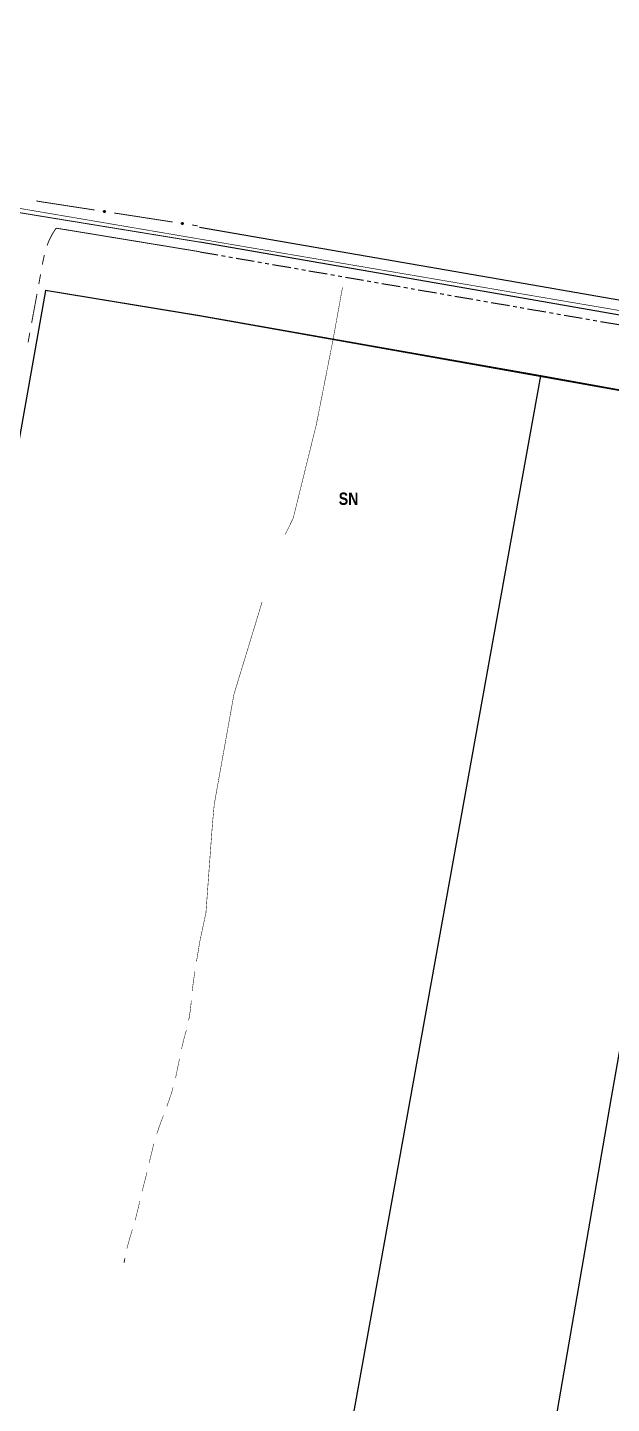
# Model space of a CAD drawing. Extents: x 204381 to 207261, y 4847713 to 4851061.
# Drawn here: x 204602.1 to 204720.5, y 4850630.3 to 4850909.1 of the extents above; entities that cross this region are included whole.
import ezdxf
from ezdxf.enums import TextEntityAlignment as Align

# ---------------------------------------------------------------- set-up
doc = ezdxf.new("R2010")
doc.units = 0
doc.header["$LTSCALE"] = 1.5
doc.header["$MEASUREMENT"] = 0
for name, pattern in [('PHANTOMX2', [5, 2.5, -0.5, 0.5, -0.5, 0.5, -0.5]), ('TRACO_11', [8, 3, -1, 3, -1]), ('TRACO_15', [3, 2, -1]), ('TRACO_25', [8, 3, -1, 1, -1, 1, -1])]:
    doc.linetypes.add(name, pattern=pattern)
for name, color, linetype in [('CD-MALHA-LOTES', 40, 'CONTINUOUS'), ('LM-LIM-SETOR-FISCAL', 7, 'CONTINUOUS'), ('RU-QUADRAS', 210, 'CONTINUOUS'), ('SV-CAMINHO-TRILHA', 20, 'CONTINUOUS'), ('SV-EIXO-ROD-ESTR', 7, 'CONTINUOUS'), ('SV-EST-MUNIC-PAV', 1, 'CONTINUOUS'), ('SV-FX-DOM-EST', 20, 'CONTINUOUS'), ('SV-RUA-NAO-PAV-S-GUIA-C-GUIA', 7, 'PHANTOMX2'), ('SV-RUA-PAVIM-S-GUIA-C-GUIA', 7, 'CONTINUOUS'), ('Th_NmrPort', 7, 'CONTINUOUS')]:
    doc.layers.add(name, color=color, linetype=linetype)
doc.styles.get("Standard").update_dxf_attribs({"font": 'swisscbo.ttf'})
doc.linetypes.add('Limite', pattern='A,20,-3,[130,ltypeshp.shx,S=6.35,R=0,X=0,Y=0],-3,20', length=46)

msp = doc.modelspace()

# ---------------------------------------------------------------- linework, layer by layer
at = {"layer": 'CD-MALHA-LOTES', "linetype": 'Continuous'}
for points in [[(204605.71, 4850855.85), (204554.2, 4850565.49)], [(204637.03, 4850850.69), (204605.71, 4850855.85)], [(204706.15, 4850838.52), (204637.03, 4850850.69)], [(204645.74, 4850503.55), (204706.15, 4850838.52)], [(204745.08, 4850831.52), (204706.15, 4850838.52)], [(204720.47, 4850692.29), (204738.84, 4850795.89)], [(204701.56, 4850582.61), (204720.47, 4850692.29)]]:
    msp.add_lwpolyline(points, dxfattribs=at)
at = {"layer": 'LM-LIM-SETOR-FISCAL', "linetype": 'Limite', "ltscale": 0.1, "const_width": 0.13, "flags": 128}
msp.add_lwpolyline([(206960.49, 4848346.74), (206519.68, 4848013.26), (206524.96, 4848001.52), (206186.17, 4847750.07), (206137.65, 4847714.77), (206055.88, 4847783.52), (206022.18, 4847808.19), (206018.12, 4847816.07), (206019.95, 4847830.66), (206053.3, 4847836.03), (206059.06, 4847868.43), (206040.45, 4847926.27), (206039.82, 4847951.17), (206026.44, 4847964.39), (205980.98, 4848000.04), (205948.86, 4848053.95), (205885.79, 4848047.59), (205885.38, 4848100.28), (205758.68, 4848087.81), (205748.41, 4848134.36), (205855.06, 4848144.19), (205857.54, 4848167.98), (205826.48, 4848206.22), (205791.25, 4848260.92), (205756.8, 4848299.01), (205692.97, 4848280.46), (205710.22, 4848439.16), (205051.32, 4848428.57), (204677.84, 4848416.25), (204661.89, 4848420.75), (204677.59, 4848456.68), (204685.73, 4848493.72), (204687.66, 4848576.43), (204676.79, 4848658.68), (204674.85, 4848798.87), (204665.61, 4849337.36), (204658.49, 4849545.69), (204657.02, 4849545.63), (204645.12, 4849704.28), (204643.71, 4849869.24), (204651.14, 4849927.22), (204647.62, 4849990.33), (204636.26, 4850264.54), (204381.83, 4850909.69), (204986.84, 4850806.73), (205140.83, 4850787.35), (205201.03, 4850796.27), (205245.63, 4850823.19), (205310.25, 4850896.98), (205324.08, 4850905.65), (205327.72, 4850908.15), (205339.74, 4850916.46), (205358.28, 4850945.44), (205381.54, 4850978.24), (205458.47, 4851060.64), (205958.1, 4850305), (206256.21, 4850261.19), (206296.36, 4850246.47), (206381.84, 4850187.26), (206402.35, 4850183.32), (206465.45, 4850155.1), (206438.69, 4850087.64), (206416.16, 4850016.08), (206422.43, 4850015.06), (206376.86, 4849879.93), (206318.97, 4849888.04), (206311.32, 4849828.25), (206177.89, 4849842.97), (206161.27, 4849779.77), (206627.66, 4849358.82), (206746.45, 4849445.1), (206955.53, 4849187.19), (207019.34, 4849111.98), (207025.31, 4849104.91), (207033.93, 4849094.44), (207048.4, 4849077.1), (207039.09, 4849069.24), (207026.18, 4849059.14), (207002.58, 4849038.25), (206981.71, 4849023.09), (206966.26, 4849011.39), (206958.44, 4849004.76), (206968.98, 4848989.87), (206978.67, 4848976.02), (207002.49, 4848944.75), (207008.79, 4848936.89), (207034.07, 4848905.39), (207054.15, 4848879.42), (207075.28, 4848852.41), (207089.04, 4848833.89), (207099.68, 4848804.07), (207108.98, 4848791.97), (207114.21, 4848785.08), (207138.58, 4848756.16), (207148.67, 4848740.27), (207162.16, 4848719.72), (207199.66, 4848661.86), (207214.13, 4848640.25), (207233.64, 4848611.27), (207250.42, 4848586.92), (207261.26, 4848571.24), (207169.66, 4848504.88), (207140.72, 4848483.45), (207106.7, 4848455.88), (207093.59, 4848446.09), (207051.18, 4848413.73)], close=True, dxfattribs=at)
at = {"layer": 'RU-QUADRAS', "color": 6, "linetype": 'Continuous', "const_width": 0.18}
msp.add_lwpolyline([(204601.54, 4850365.01), (204581.38, 4850411.42), (204583.82, 4850412.42), (204542.92, 4850518.17), (204540.06, 4850518.27), (204495.86, 4850628.94), (204532.65, 4850627.13), (204532.65, 4850626.03), (204554.4, 4850624.03), (204543.57, 4850567.09), (204554.2, 4850565.49), (204605.71, 4850855.85), (204637.03, 4850850.69, 0.002528), (204943.27, 4850797.28), (204944.85, 4850806.76), (204959.83, 4850803.95), (204958.38, 4850795.23), (205022.65, 4850783.34), (205024.04, 4850791.1), (205121.01, 4850770.41), (205149.02, 4850767.93), (205169.68, 4850768.94), (205181.8, 4850770.63), (205225.17, 4850785.06)], format="xyb", dxfattribs=at)
at = {"layer": 'SV-CAMINHO-TRILHA', "linetype": 'TRACO_15', "ltscale": 0.75, "const_width": 0.1, "flags": 128}
for points in [[(204665.94, 4850856.46), (204664.38, 4850847.81), (204664.04, 4850845.94), (204660.64, 4850828.67), (204655.96, 4850809.72), (204654.35, 4850806.42)], [(204649.65, 4850792.73), (204643.93, 4850773.99), (204639.94, 4850751.74), (204639.52, 4850747.08), (204638.25, 4850729.72), (204636.98, 4850723.76)]]:
    msp.add_lwpolyline(points, dxfattribs=at)
at = {"layer": 'SV-CAMINHO-TRILHA', "ltscale": 0.75, "const_width": 0.1, "flags": 128}
for points in [[(204636.82, 4850722.77), (204636.74, 4850722.28)], [(204636.98, 4850723.76), (204636.82, 4850722.77)], [(204636.49, 4850720.8), (204636.33, 4850719.81)], [(204636.74, 4850722.28), (204636.49, 4850720.8)], [(204636.49, 4850720.8), (204636.49, 4850720.8)], [(204636.01, 4850717.84), (204635.72, 4850715.86)], [(204635.59, 4850714.87), (204635.5, 4850714.16)], [(204635.69, 4850715.65), (204635.59, 4850714.87)], [(204635.72, 4850715.86), (204635.69, 4850715.65)], [(204635.28, 4850711.88), (204635.19, 4850710.89)], [(204635.5, 4850714.16), (204635.47, 4850713.88)], [(204634.93, 4850708.91), (204634.87, 4850708.51)], [(204635.15, 4850710.49), (204634.93, 4850708.91)], [(204635.19, 4850710.89), (204635.15, 4850710.49)], [(204634.87, 4850708.51), (204634.73, 4850707.93)], [(204633.78, 4850704.14), (204633.53, 4850703.07)], [(204634.02, 4850705.01), (204633.78, 4850704.14)], [(204634.18, 4850705.59), (204634.02, 4850705.01)], [(204634.27, 4850705.98), (204634.18, 4850705.59)], [(204633.53, 4850703.07), (204633.3, 4850702.12)], [(204633.3, 4850702.12), (204633.3, 4850702.1)], [(204632.7, 4850699.18), (204632.29, 4850697.2)], [(204632.9, 4850700.14), (204632.7, 4850699.18)], [(204632.18, 4850696.66), (204632.07, 4850696.23)], [(204632.29, 4850697.2), (204632.18, 4850696.66)], [(204631.24, 4850693.09), (204630.33, 4850690.49)], [(204631.31, 4850693.33), (204631.24, 4850693.09)], [(204631.58, 4850694.29), (204631.31, 4850693.33)], [(204628.92, 4850686.75), (204628.81, 4850686.45)], [(204629.62, 4850688.62), (204628.92, 4850686.75)], [(204628.32, 4850685.03), (204628.27, 4850684.86)], [(204628.59, 4850685.81), (204628.32, 4850685.03)], [(204628.81, 4850686.45), (204628.59, 4850685.81)], [(204627.68, 4850682.91), (204626.98, 4850680.03)], [(204627.69, 4850682.94), (204627.68, 4850682.91)], [(204626.97, 4850680), (204626.76, 4850679.05)], [(204626.98, 4850680.03), (204626.97, 4850680)], [(204626.16, 4850676.57), (204625.55, 4850674.2)], [(204626.29, 4850677.11), (204626.16, 4850676.57)], [(204625.41, 4850673.67), (204625.31, 4850673.23)], [(204625.55, 4850674.2), (204625.41, 4850673.67)], [(204624.49, 4850669.77), (204624.15, 4850668.37)], [(204624.62, 4850670.31), (204624.49, 4850669.77)], [(204624.83, 4850671.23), (204624.62, 4850670.31)], [(204624.84, 4850671.29), (204624.83, 4850671.23)], [(204624.01, 4850667.82), (204623.89, 4850667.4)], [(204624.15, 4850668.37), (204624.01, 4850667.82)], [(204623.16, 4850664.94), (204622.74, 4850663.57)], [(204623.32, 4850665.48), (204623.16, 4850664.94)], [(204622.73, 4850663.51), (204622.21, 4850661.64)], [(204622.74, 4850663.57), (204622.73, 4850663.51)]]:
    msp.add_lwpolyline(points, dxfattribs=at)
at = {"layer": 'SV-CAMINHO-TRILHA', "const_width": 0.18, "flags": 128}
for points in [[(204621.81, 4850659.68), (204621.64, 4850658.79)], [(204621.64, 4850658.79), (204621.64, 4850658.79)]]:
    msp.add_lwpolyline(points, dxfattribs=at)
at = {"layer": 'SV-EIXO-ROD-ESTR', "const_width": 0.18, "flags": 128}
for points in [[(204603.83, 4850874), (204604.81, 4850873.83)], [(204604.81, 4850873.83), (204604.9, 4850873.81)], [(204604.9, 4850873.81), (204615.68, 4850872.15)], [(204619.64, 4850871.55), (204631.5, 4850869.72)], [(204635.45, 4850869.12), (204636.44, 4850868.96)], [(204636.44, 4850868.96), (204636.59, 4850868.94)]]:
    msp.add_lwpolyline(points, dxfattribs=at)
at = {"layer": 'SV-EIXO-ROD-ESTR', "flags": 128}
for points in [[(204617.53, 4850871.98), (204617.57, 4850872.01), (204617.61, 4850872.03), (204617.65, 4850872.03), (204617.68, 4850872.03), (204617.72, 4850872.02), (204617.75, 4850872), (204617.78, 4850871.98), (204617.81, 4850871.94), (204617.83, 4850871.9), (204617.83, 4850871.86), (204617.83, 4850871.83), (204617.82, 4850871.79), (204617.81, 4850871.76), (204617.78, 4850871.73), (204617.74, 4850871.7), (204617.7, 4850871.68), (204617.67, 4850871.68), (204617.63, 4850871.68), (204617.59, 4850871.69), (204617.56, 4850871.7), (204617.53, 4850871.73), (204617.5, 4850871.77), (204617.48, 4850871.81), (204617.48, 4850871.84), (204617.48, 4850871.88), (204617.49, 4850871.91), (204617.51, 4850871.95), (204617.53, 4850871.98)], [(204633.35, 4850869.55), (204633.39, 4850869.58), (204633.43, 4850869.6), (204633.46, 4850869.6), (204633.5, 4850869.6), (204633.53, 4850869.59), (204633.56, 4850869.57), (204633.6, 4850869.55), (204633.63, 4850869.51), (204633.64, 4850869.47), (204633.65, 4850869.43), (204633.65, 4850869.4), (204633.64, 4850869.36), (204633.62, 4850869.33), (204633.59, 4850869.3), (204633.55, 4850869.27), (204633.52, 4850869.25), (204633.48, 4850869.25), (204633.44, 4850869.25), (204633.41, 4850869.26), (204633.38, 4850869.27), (204633.34, 4850869.3), (204633.32, 4850869.34), (204633.3, 4850869.38), (204633.29, 4850869.41), (204633.3, 4850869.45), (204633.31, 4850869.48), (204633.32, 4850869.52), (204633.35, 4850869.55)]]:
    msp.add_lwpolyline(points, close=True, dxfattribs=at)
for points in [[(204617.48, 4850871.88), (204617.83, 4850871.86)], [(204617.48, 4850871.86), (204617.83, 4850871.84)], [(204617.48, 4850871.84), (204617.83, 4850871.83)], [(204617.48, 4850871.81), (204617.82, 4850871.79)], [(204617.49, 4850871.91), (204617.83, 4850871.9)], [(204617.49, 4850871.9), (204617.83, 4850871.88)], [(204617.49, 4850871.83), (204617.83, 4850871.81)], [(204617.49, 4850871.79), (204617.81, 4850871.78)], [(204617.5, 4850871.93), (204617.82, 4850871.92)], [(204617.5, 4850871.77), (204617.81, 4850871.76)], [(204617.51, 4850871.95), (204617.81, 4850871.94)], [(204617.52, 4850871.96), (204617.79, 4850871.96)], [(204617.52, 4850871.75), (204617.79, 4850871.74)], [(204617.53, 4850871.98), (204617.78, 4850871.98)], [(204617.53, 4850871.73), (204617.78, 4850871.73)], [(204617.55, 4850871.72), (204617.75, 4850871.71)], [(204617.56, 4850872), (204617.76, 4850871.99)], [(204617.56, 4850871.7), (204617.74, 4850871.7)], [(204617.57, 4850872.01), (204617.75, 4850872)], [(204617.58, 4850871.7), (204617.71, 4850871.69)], [(204617.59, 4850871.69), (204617.7, 4850871.68)], [(204617.6, 4850872.02), (204617.73, 4850872.01)], [(204617.61, 4850872.03), (204617.72, 4850872.02)], [(204633.29, 4850869.41), (204633.65, 4850869.4)], [(204633.3, 4850869.45), (204633.65, 4850869.43)], [(204633.3, 4850869.43), (204633.65, 4850869.41)], [(204633.3, 4850869.39), (204633.64, 4850869.38)], [(204633.3, 4850869.38), (204633.64, 4850869.36)], [(204633.31, 4850869.48), (204633.64, 4850869.47)], [(204633.31, 4850869.47), (204633.64, 4850869.45)], [(204633.31, 4850869.36), (204633.62, 4850869.34)], [(204633.32, 4850869.52), (204633.63, 4850869.51)], [(204633.32, 4850869.5), (204633.63, 4850869.49)], [(204633.32, 4850869.34), (204633.62, 4850869.33)], [(204633.33, 4850869.53), (204633.61, 4850869.53)], [(204633.33, 4850869.32), (204633.6, 4850869.31)], [(204633.34, 4850869.3), (204633.59, 4850869.3)], [(204633.35, 4850869.55), (204633.6, 4850869.55)], [(204633.37, 4850869.56), (204633.57, 4850869.56)], [(204633.37, 4850869.29), (204633.57, 4850869.28)], [(204633.38, 4850869.27), (204633.55, 4850869.27)], [(204633.39, 4850869.58), (204633.56, 4850869.57)], [(204633.4, 4850869.27), (204633.53, 4850869.26)], [(204633.41, 4850869.59), (204633.54, 4850869.58)], [(204633.41, 4850869.26), (204633.52, 4850869.25)], [(204633.43, 4850869.6), (204633.53, 4850869.59)], [(204636.93, 4850868.69), (204702.97, 4850857.28), (204755.73, 4850848.06), (204778.74, 4850844.05), (204833.94, 4850834.57), (204950.81, 4850814.53), (204985.18, 4850808.62), (205032.3, 4850800.33), (205065.37, 4850794.67), (205088.97, 4850791.39), (205105.54, 4850788.82)]]:
    msp.add_lwpolyline(points, dxfattribs=at)
at = {"layer": 'SV-EST-MUNIC-PAV', "flags": 128}
msp.add_lwpolyline([(204929.35, 4850799.72), (204930.37, 4850805.94), (204930.14, 4850810.95), (204929, 4850812.6), (204924.86, 4850815.89), (204833.43, 4850831.58), (204778.22, 4850841.06), (204741.49, 4850847.47), (204702.45, 4850854.29), (204637.03, 4850865.64)], dxfattribs=at)
at = {"layer": 'SV-FX-DOM-EST', "linetype": 'TRACO_25', "const_width": 0.18, "flags": 128}
msp.add_lwpolyline([(204636.98, 4850863.7), (204607.87, 4850868.48)], dxfattribs=at)
at = {"layer": 'SV-FX-DOM-EST', "linetype": 'PHANTOMX2', "flags": 128}
msp.add_lwpolyline([(204636.98, 4850863.7), (204702.12, 4850852.39), (204755.73, 4850843.03), (204777.89, 4850839.16), (204833.1, 4850829.68), (204928.01, 4850813.39)], dxfattribs=at)
at = {"layer": 'SV-RUA-NAO-PAV-S-GUIA-C-GUIA', "linetype": 'TRACO_25', "const_width": 0.18, "flags": 128}
for points in [[(204607.08, 4850867.27), (204607.87, 4850868.48)], [(204607.87, 4850868.48), (204607.87, 4850868.48)], [(204606.04, 4850864.94), (204606.39, 4850865.88)], [(204606.39, 4850865.89), (204606.83, 4850866.77)], [(204606.39, 4850865.88), (204606.39, 4850865.89)], [(204606.83, 4850866.77), (204607.08, 4850867.27)], [(204605.16, 4850861.56), (204605.47, 4850863.02)], [(204605.07, 4850861.06), (204605.16, 4850861.56)], [(204604.35, 4850857.13), (204604.71, 4850859.1)], [(204602.9, 4850849.26), (204603.99, 4850855.16)], [(204602.18, 4850845.33), (204602.54, 4850847.29)]]:
    msp.add_lwpolyline(points, dxfattribs=at)
at = {"layer": 'SV-RUA-PAVIM-S-GUIA-C-GUIA', "linetype": 'TRACO_11', "const_width": 0.18, "flags": 128}
msp.add_lwpolyline([(204381.57, 4850909.01), (204488.79, 4850890.64), (204580.16, 4850874.92), (204637.03, 4850865.64)], dxfattribs=at)

# ---------------------------------------------------------------- texts
at = {"layer": 'Th_NmrPort', "color": 1}
msp.add_text('SN', height=2.5, dxfattribs=at).set_placement((204665.18, 4850813.64), align=Align.MIDDLE_LEFT)

doc.saveas('drawing.dxf')
